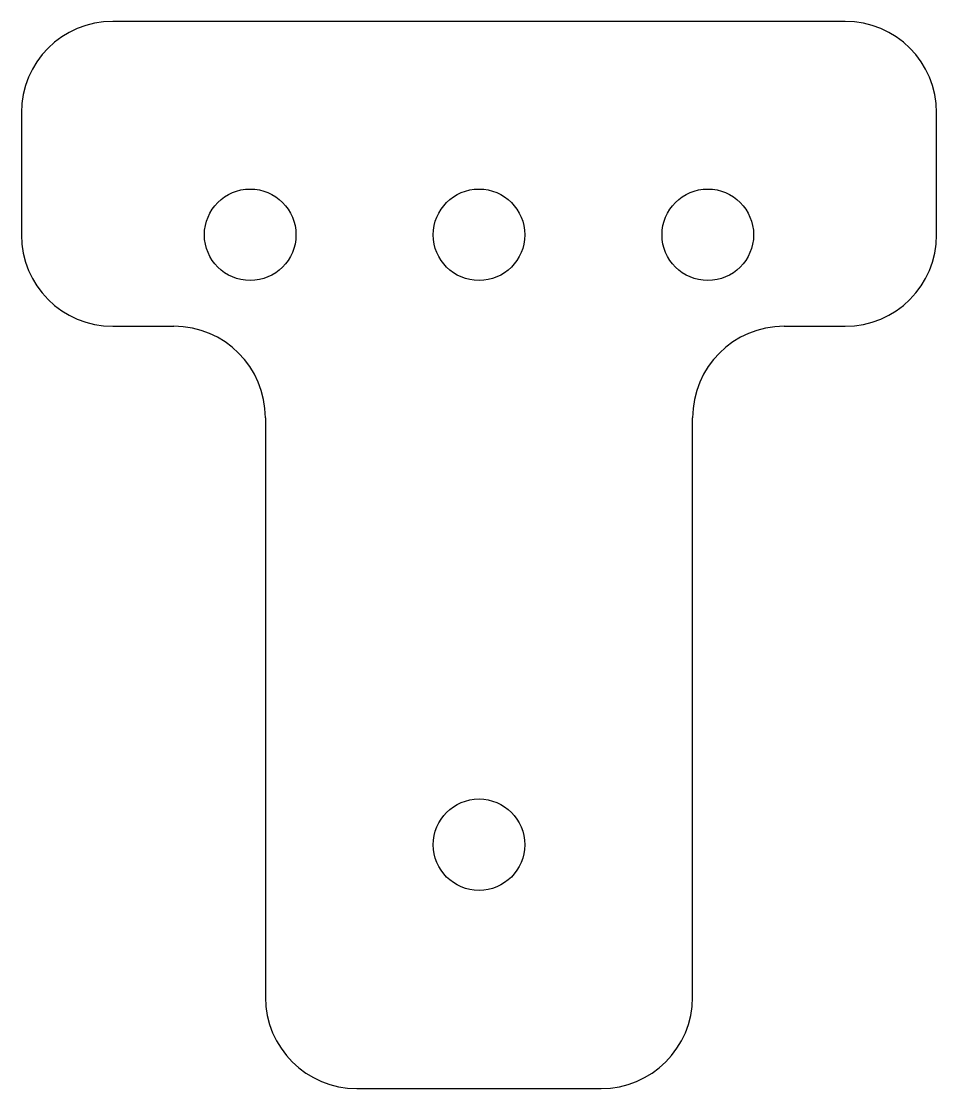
# Model space of a CAD drawing. Header units: millimetres. Extents: x -15 to 15, y -12.5 to 22.5.
import ezdxf

# ---------------------------------------------------------------- set-up
doc = ezdxf.new("R2010")
doc.units = ezdxf.units.MM

msp = doc.modelspace()

# ---------------------------------------------------------------- linework, layer by layer
at = {"color": 7, "linetype": 'Continuous', "lineweight": 25}
for p, q in [((12, 22.5), (-12, 22.5)), ((-15, 19.5), (-15, 15.5)), ((15, 15.5), (15, 19.5)), ((-12, 12.5), (-10, 12.5)), ((10, 12.5), (12, 12.5)), ((-7, 9.5), (-7, -9.5)), ((7, -9.5), (7, 9.5)), ((-4, -12.5), (4, -12.5))]:
    msp.add_line(p, q, dxfattribs=at)
for centre in [(-7.5, 15.5), (0, 15.5), (7.5, 15.5), (0, -4.5)]:
    msp.add_circle(centre, 1.5, dxfattribs=at)
for centre, start, end in [((-12, 19.5), 90, 180), ((12, 19.5), 0, 90), ((-12, 15.5), 180, 270), ((12, 15.5), 270, 0), ((-10, 9.5), 0, 90), ((10, 9.5), 90, 180), ((-4, -9.5), 180, 270), ((4, -9.5), 270, 0)]:
    msp.add_arc(centre, 3, start, end, dxfattribs=at)

doc.saveas('drawing.dxf')
